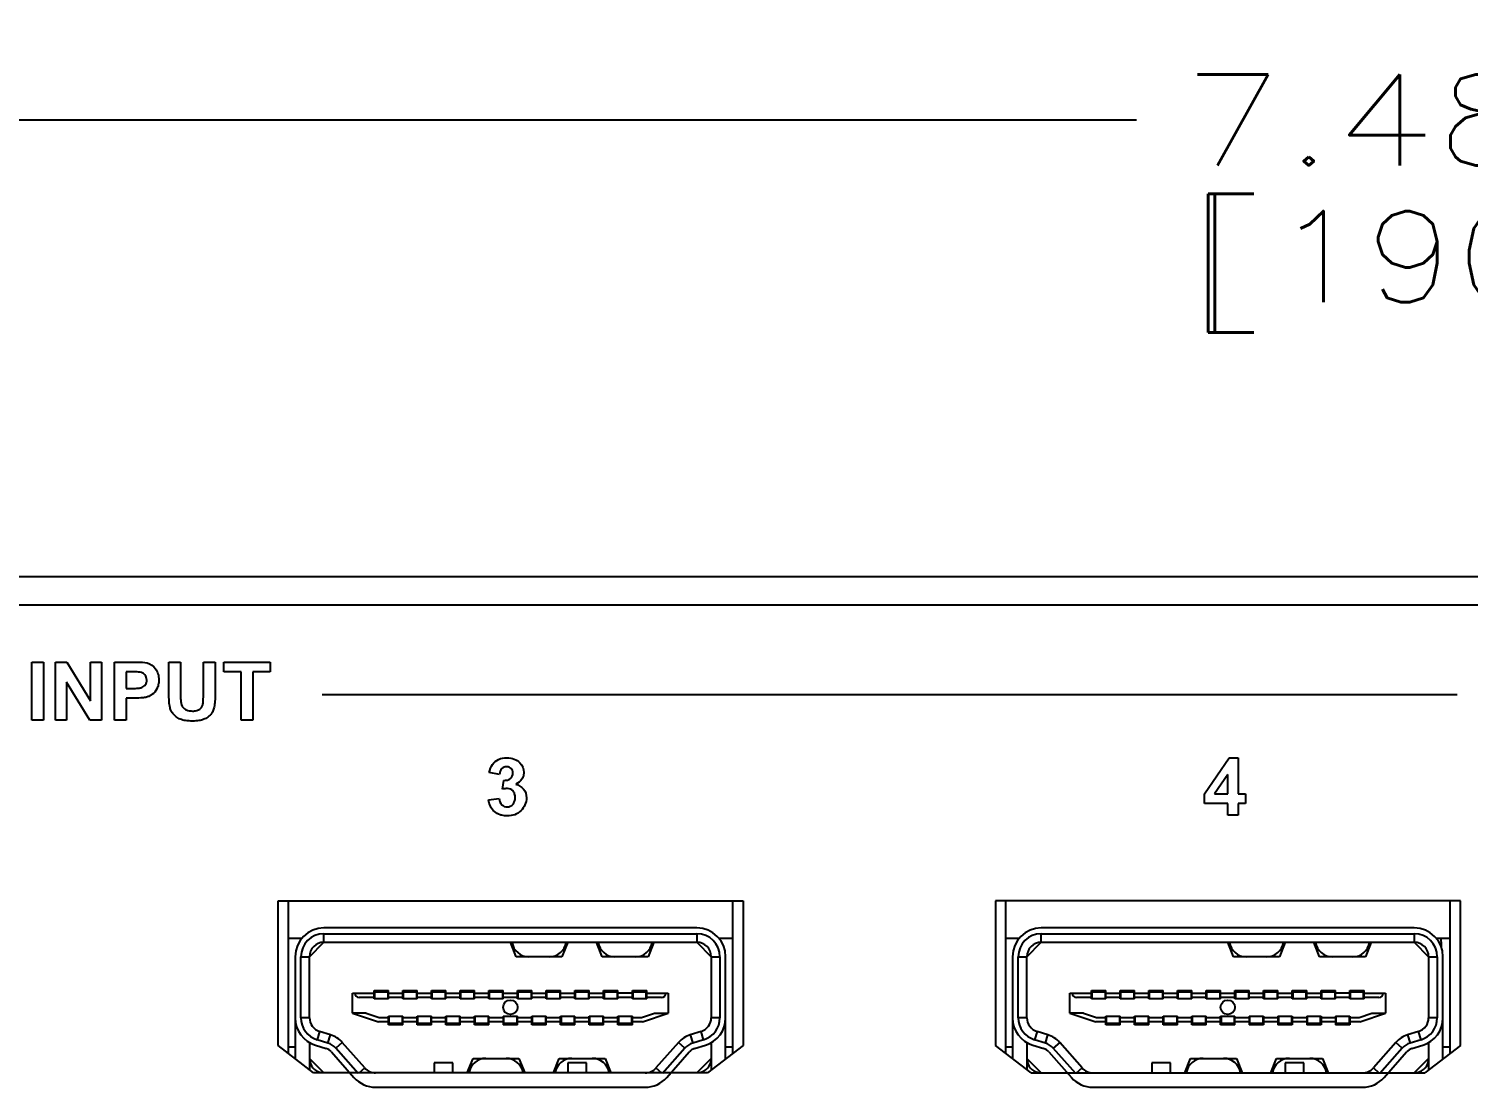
# Paper-space layout 'HD-MD4X2-4K-E_1' of a CAD drawing. Header units: inches. Extents: x 0 to 22, y 0 to 17.
# Drawn here: x 3.364 to 5.339, y 1.67 to 3.122 of the extents above; entities that cross this region are included whole.
import ezdxf
from ezdxf.enums import TextEntityAlignment as Align

# ---------------------------------------------------------------- set-up
doc = ezdxf.new("R2010")
doc.units = ezdxf.units.IN
doc.header["$LTSCALE"] = 1.21
doc.header["$MEASUREMENT"] = 0
doc.layers.get('0').update_dxf_attribs({"linetype": 'CONTINUOUS'})
doc.layers.add('DIM', color=7, linetype='CONTINUOUS')
doc.styles.get("Standard").update_dxf_attribs({"font": 'simplex.shx'})
doc.dimstyles.new('DIMSTYLE_1', dxfattribs={"dimtxt": 0.125, "dimasz": 0.18, "dimexe": 0.125, "dimexo": 0.0625, "dimgap": 0.0625, "dimtad": 0, "dimtih": 1, "dimtoh": 1, "dimdec": 3, "dimzin": 4, "dimdsep": 46, "dimtxsty": 'STANDARD', "dimblk": '_FILLED', "dimblk1": '_FILLED', "dimblk2": '_FILLED', "dimcen": 0.09, "dimadec": 0, "dimazin": 0, "dimtp": 0.001, "dimtm": 0.001, "dimtfac": 1, "dimtdec": 3, "dimtofl": 0, "dimtmove": 0, "dimatfit": 3, "dimldrblk": '_FILLED', "dimfxl": 1, "dimtolj": 1, "dimtzin": 4, "dimarcsym": 0})

# ---------------------------------------------------------------- blocks, each defined once
blk = doc.blocks.new('_FILLED')
at = {"color": 0, "linetype": 'BYBLOCK'}
blk.add_solid([(0, 0), (-1, 0.174), (-1, -0.174)], dxfattribs=at)
blk = doc.blocks.new('*D2')
at = {"layer": 'DIM', "color": 5, "linetype": 'CONTINUOUS'}
for p, q in [((1.519, 2.3743), (1.519, 3.1223)), ((8.9993, 2.3743), (8.9993, 3.1223)), ((1.519, 2.9973), (4.8841, 2.9973)), ((8.9993, 2.9973), (5.6341, 2.9973))]:
    blk.add_line(p, q, dxfattribs=at)
at = {"layer": 'DIM', "color": 5, "linetype": 'CONTINUOUS', "xscale": 0.18, "yscale": 0.18, "zscale": 0.18, "rotation": 180}
blk.add_blockref('_FILLED', (1.519, 2.9973), dxfattribs=at)
at = {"layer": 'DIM', "color": 5, "linetype": 'CONTINUOUS', "xscale": 0.18, "yscale": 0.18, "zscale": 0.18}
blk.add_blockref('_FILLED', (8.9993, 2.9973), dxfattribs=at)
at = {"layer": 'DIM', "color": 5, "linetype": 'CONTINUOUS'}
for s, p, p2 in [('7.480', (4.9466, 2.9348), (5.5716, 2.9348)), ('[', (4.9466, 2.7473), (5.0716, 2.7473)), (']', (5.4466, 2.7473), (5.5716, 2.7473)), ('190', (5.0716, 2.7473), (5.4466, 2.7473))]:
    blk.add_text(s, height=0.125, dxfattribs=at).set_placement(p, p2, align=Align.FIT)

psp = doc.layouts.new('HD-MD4X2-4K-E_1')

# ---------------------------------------------------------------- linework, layer by layer
at = {"color": 7, "linetype": 'CONTINUOUS'}
for p, q in [((1.578, 2.3709), (8.9402, 2.3709)), ((8.9402, 2.3315), (1.578, 2.3315)), ((3.3684, 2.1739), (3.3684, 2.2534)), ((3.3684, 2.2534), (3.3845, 2.2534)), ((3.3845, 2.2534), (3.3845, 2.1739)), ((3.4008, 2.1739), (3.4008, 2.2534)), ((3.4008, 2.2534), (3.4164, 2.2534)), ((3.4164, 2.2534), (3.449, 2.2001)), ((3.449, 2.2001), (3.449, 2.2534)), ((3.449, 2.2534), (3.4638, 2.2534)), ((3.4638, 2.2534), (3.4638, 2.1739)), ((3.4816, 2.1739), (3.4816, 2.2534)), ((3.4816, 2.2534), (3.5074, 2.2534)), ((3.5564, 2.211), (3.5564, 2.2534)), ((3.5564, 2.2534), (3.5724, 2.2534)), ((3.5724, 2.2534), (3.5724, 2.2103)), ((3.6037, 2.2094), (3.6037, 2.2534)), ((3.6037, 2.2534), (3.6198, 2.2534)), ((3.6198, 2.2534), (3.6198, 2.2116)), ((3.6319, 2.2399), (3.6319, 2.2534)), ((3.6319, 2.2534), (3.6951, 2.2534)), ((3.6951, 2.2534), (3.6951, 2.2399)), ((3.4976, 2.2399), (3.4976, 2.2173)), ((3.5054, 2.2399), (3.4976, 2.2399)), ((3.6555, 2.2399), (3.6319, 2.2399)), ((3.6555, 2.1739), (3.6555, 2.2399)), ((3.6715, 2.2399), (3.6715, 2.1739)), ((3.6951, 2.2399), (3.6715, 2.2399)), ((3.4157, 2.2259), (3.4157, 2.1739)), ((3.4478, 2.1739), (3.4157, 2.2259)), ((3.4976, 2.2173), (3.5064, 2.2173)), ((3.4976, 2.2039), (3.4976, 2.1739)), ((3.5081, 2.2039), (3.4976, 2.2039)), ((3.7668, 2.2089), (5.3237, 2.2089)), ((3.3845, 2.1739), (3.3684, 2.1739)), ((3.4157, 2.1739), (3.4008, 2.1739)), ((3.4638, 2.1739), (3.4478, 2.1739)), ((3.4976, 2.1739), (3.4816, 2.1739)), ((3.6715, 2.1739), (3.6555, 2.1739)), ((4.9771, 2.0725), (5.011, 2.1222)), ((5.011, 2.1222), (5.0236, 2.1222)), ((5.0236, 2.1222), (5.0236, 2.0725)), ((4.0098, 2.0994), (3.996, 2.1017)), ((5.0091, 2.0993), (4.9911, 2.0725)), ((5.0091, 2.0725), (5.0091, 2.0993)), ((4.0142, 2.0789), (4.0158, 2.0911)), ((3.9949, 2.0644), (4.0094, 2.0661)), ((4.9771, 2.0593), (4.9771, 2.0725)), ((5.0091, 2.0593), (4.9771, 2.0593)), ((4.9911, 2.0725), (5.0091, 2.0725)), ((5.0091, 2.0436), (5.0091, 2.0593)), ((5.0236, 2.0725), (5.0333, 2.0725)), ((5.0236, 2.0593), (5.0236, 2.0436)), ((5.0333, 2.0593), (5.0236, 2.0593)), ((5.0333, 2.0725), (5.0333, 2.0593)), ((5.0236, 2.0436), (5.0091, 2.0436)), ((3.7063, 1.7274), (3.7063, 1.926)), ((3.7063, 1.926), (4.3441, 1.926)), ((3.7198, 1.926), (3.7198, 1.717)), ((4.33, 1.7165), (4.33, 1.926)), ((4.3441, 1.926), (4.3441, 1.7274)), ((4.6906, 1.926), (4.6906, 1.7274)), ((5.3284, 1.926), (4.6906, 1.926)), ((4.704, 1.926), (4.704, 1.717)), ((5.3142, 1.7165), (5.3142, 1.926)), ((5.3284, 1.7274), (5.3284, 1.926)), ((4.2808, 1.8886), (3.769, 1.8886)), ((3.769, 1.8689), (3.769, 1.8807)), ((3.769, 1.8807), (4.2808, 1.8807)), ((4.2808, 1.8807), (4.2808, 1.8689)), ((5.265, 1.8886), (4.7532, 1.8886)), ((4.7532, 1.8689), (4.7532, 1.8807)), ((4.7532, 1.8807), (5.265, 1.8807)), ((5.265, 1.8807), (5.265, 1.8689)), ((3.7198, 1.8748), (3.7391, 1.8748)), ((3.7493, 1.8492), (3.769, 1.8689)), ((3.769, 1.8689), (4.2808, 1.8689)), ((4.0327, 1.849), (4.0249, 1.8689)), ((4.1036, 1.8689), (4.0957, 1.849)), ((4.1509, 1.849), (4.143, 1.8689)), ((4.2217, 1.8689), (4.2138, 1.849)), ((4.2808, 1.8689), (4.3005, 1.8492)), ((4.3107, 1.8748), (4.33, 1.8748)), ((4.704, 1.8748), (4.7233, 1.8748)), ((4.7335, 1.8492), (4.7532, 1.8689)), ((4.7532, 1.8689), (5.265, 1.8689)), ((5.017, 1.849), (5.0091, 1.8689)), ((5.0879, 1.8689), (5.08, 1.849)), ((5.1351, 1.849), (5.1272, 1.8689)), ((5.206, 1.8689), (5.1981, 1.849)), ((5.265, 1.8689), (5.2847, 1.8492)), ((5.2949, 1.8748), (5.3142, 1.8748)), ((3.7296, 1.8492), (3.7296, 1.7094)), ((3.7375, 1.7654), (3.7375, 1.8492)), ((3.7375, 1.8492), (3.7493, 1.8492)), ((3.7493, 1.7654), (3.7493, 1.8492)), ((4.0957, 1.849), (4.0327, 1.849)), ((4.2138, 1.849), (4.1509, 1.849)), ((4.3005, 1.8492), (4.3005, 1.7654)), ((4.3005, 1.8492), (4.3123, 1.8492)), ((4.3123, 1.8492), (4.3123, 1.7654)), ((4.3201, 1.7089), (4.3201, 1.8492)), ((4.7138, 1.8492), (4.7138, 1.7094)), ((4.7217, 1.7654), (4.7217, 1.8492)), ((4.7217, 1.8492), (4.7335, 1.8492)), ((4.7335, 1.7654), (4.7335, 1.8492)), ((5.08, 1.849), (5.017, 1.849)), ((5.1981, 1.849), (5.1351, 1.849)), ((5.2847, 1.8492), (5.2847, 1.7654)), ((5.2847, 1.8492), (5.2965, 1.8492)), ((5.2965, 1.8492), (5.2965, 1.7654)), ((5.3044, 1.7089), (5.3044, 1.8492)), ((3.8083, 1.7715), (3.8083, 1.799)), ((3.8083, 1.799), (3.8379, 1.799)), ((3.8379, 1.7912), (3.8379, 1.803)), ((3.8379, 1.803), (3.8575, 1.803)), ((3.8388, 1.7912), (3.8388, 1.8012)), ((3.8388, 1.8012), (3.8566, 1.8012)), ((3.8477, 1.8012), (3.8477, 1.803)), ((3.8566, 1.8012), (3.8566, 1.7912)), ((3.8575, 1.7912), (3.8575, 1.803)), ((3.8575, 1.799), (3.8772, 1.799)), ((3.8772, 1.7912), (3.8772, 1.803)), ((3.8772, 1.803), (3.8969, 1.803)), ((3.8782, 1.7912), (3.8782, 1.8012)), ((3.8782, 1.8012), (3.8959, 1.8012)), ((3.8959, 1.8012), (3.8959, 1.7912)), ((3.8969, 1.7912), (3.8969, 1.803)), ((3.8969, 1.799), (3.9166, 1.799)), ((3.9166, 1.7912), (3.9166, 1.803)), ((3.9166, 1.803), (3.9363, 1.803)), ((3.9176, 1.7912), (3.9176, 1.8012)), ((3.9176, 1.8012), (3.9353, 1.8012)), ((3.9353, 1.8012), (3.9353, 1.7912)), ((3.9363, 1.7912), (3.9363, 1.803)), ((3.9363, 1.799), (3.956, 1.799)), ((3.956, 1.7912), (3.956, 1.803)), ((3.956, 1.803), (3.9757, 1.803)), ((3.957, 1.7912), (3.957, 1.8012)), ((3.957, 1.8012), (3.9747, 1.8012)), ((3.9747, 1.8012), (3.9747, 1.7912)), ((3.9757, 1.7912), (3.9757, 1.803)), ((3.9757, 1.799), (3.9953, 1.799)), ((3.9953, 1.7912), (3.9953, 1.803)), ((3.9953, 1.803), (4.015, 1.803)), ((3.9963, 1.7912), (3.9963, 1.8012)), ((3.9963, 1.8012), (4.014, 1.8012)), ((4.014, 1.8012), (4.014, 1.7912)), ((4.015, 1.7912), (4.015, 1.803)), ((4.015, 1.799), (4.0347, 1.799)), ((4.0347, 1.7912), (4.0347, 1.803)), ((4.0347, 1.803), (4.0544, 1.803)), ((4.0357, 1.7912), (4.0357, 1.8012)), ((4.0357, 1.8012), (4.0534, 1.8012)), ((4.0534, 1.8012), (4.0534, 1.7912)), ((4.0544, 1.7912), (4.0544, 1.803)), ((4.0544, 1.799), (4.0741, 1.799)), ((4.0741, 1.7912), (4.0741, 1.803)), ((4.0741, 1.803), (4.0938, 1.803)), ((4.0751, 1.7912), (4.0751, 1.8012)), ((4.0751, 1.8012), (4.0928, 1.8012)), ((4.0928, 1.8012), (4.0928, 1.7912)), ((4.0938, 1.7912), (4.0938, 1.803)), ((4.0938, 1.799), (4.1135, 1.799)), ((4.1135, 1.7912), (4.1135, 1.803)), ((4.1135, 1.803), (4.1331, 1.803)), ((4.1144, 1.7912), (4.1144, 1.8012)), ((4.1144, 1.8012), (4.1322, 1.8012)), ((4.1322, 1.8012), (4.1322, 1.7912)), ((4.1331, 1.7912), (4.1331, 1.803)), ((4.1331, 1.799), (4.1528, 1.799)), ((4.1528, 1.7912), (4.1528, 1.803)), ((4.1528, 1.803), (4.1725, 1.803)), ((4.1538, 1.7912), (4.1538, 1.8012)), ((4.1538, 1.8012), (4.1715, 1.8012)), ((4.1715, 1.8012), (4.1715, 1.7912)), ((4.1725, 1.7912), (4.1725, 1.803)), ((4.1922, 1.799), (4.1725, 1.799)), ((4.1922, 1.7912), (4.1922, 1.803)), ((4.1922, 1.803), (4.2119, 1.803)), ((4.1932, 1.7912), (4.1932, 1.8012)), ((4.1932, 1.8012), (4.2109, 1.8012)), ((4.202, 1.803), (4.202, 1.8012)), ((4.2109, 1.8012), (4.2109, 1.7912)), ((4.2119, 1.7912), (4.2119, 1.803)), ((4.2119, 1.799), (4.2414, 1.799)), ((4.2414, 1.799), (4.2414, 1.7715)), ((4.7926, 1.7715), (4.7926, 1.799)), ((4.7926, 1.799), (4.8221, 1.799)), ((4.8221, 1.7912), (4.8221, 1.803)), ((4.8221, 1.803), (4.8418, 1.803)), ((4.8231, 1.7912), (4.8231, 1.8012)), ((4.8231, 1.8012), (4.8408, 1.8012)), ((4.832, 1.8012), (4.832, 1.803)), ((4.8408, 1.8012), (4.8408, 1.7912)), ((4.8418, 1.7912), (4.8418, 1.803)), ((4.8418, 1.799), (4.8615, 1.799)), ((4.8615, 1.7912), (4.8615, 1.803)), ((4.8615, 1.803), (4.8812, 1.803)), ((4.8625, 1.7912), (4.8625, 1.8012)), ((4.8625, 1.8012), (4.8802, 1.8012)), ((4.8802, 1.8012), (4.8802, 1.7912)), ((4.8812, 1.7912), (4.8812, 1.803)), ((4.8812, 1.799), (4.9009, 1.799)), ((4.9009, 1.7912), (4.9009, 1.803)), ((4.9009, 1.803), (4.9205, 1.803)), ((4.9018, 1.7912), (4.9018, 1.8012)), ((4.9018, 1.8012), (4.9196, 1.8012)), ((4.9196, 1.8012), (4.9196, 1.7912)), ((4.9205, 1.7912), (4.9205, 1.803)), ((4.9205, 1.799), (4.9402, 1.799)), ((4.9402, 1.7912), (4.9402, 1.803)), ((4.9402, 1.803), (4.9599, 1.803)), ((4.9412, 1.7912), (4.9412, 1.8012)), ((4.9412, 1.8012), (4.9589, 1.8012)), ((4.9589, 1.8012), (4.9589, 1.7912)), ((4.9599, 1.7912), (4.9599, 1.803)), ((4.9599, 1.799), (4.9796, 1.799)), ((4.9796, 1.7912), (4.9796, 1.803)), ((4.9796, 1.803), (4.9993, 1.803)), ((4.9806, 1.7912), (4.9806, 1.8012)), ((4.9806, 1.8012), (4.9983, 1.8012)), ((4.9983, 1.8012), (4.9983, 1.7912)), ((4.9993, 1.7912), (4.9993, 1.803)), ((4.9993, 1.799), (5.019, 1.799)), ((5.019, 1.7912), (5.019, 1.803)), ((5.019, 1.803), (5.0387, 1.803)), ((5.02, 1.7912), (5.02, 1.8012)), ((5.02, 1.8012), (5.0377, 1.8012)), ((5.0377, 1.8012), (5.0377, 1.7912)), ((5.0387, 1.7912), (5.0387, 1.803)), ((5.0387, 1.799), (5.0583, 1.799)), ((5.0583, 1.7912), (5.0583, 1.803)), ((5.0583, 1.803), (5.078, 1.803)), ((5.0593, 1.7912), (5.0593, 1.8012)), ((5.0593, 1.8012), (5.077, 1.8012)), ((5.077, 1.8012), (5.077, 1.7912)), ((5.078, 1.7912), (5.078, 1.803)), ((5.078, 1.799), (5.0977, 1.799)), ((5.0977, 1.7912), (5.0977, 1.803)), ((5.0977, 1.803), (5.1174, 1.803)), ((5.0987, 1.7912), (5.0987, 1.8012)), ((5.0987, 1.8012), (5.1164, 1.8012)), ((5.1164, 1.8012), (5.1164, 1.7912)), ((5.1174, 1.7912), (5.1174, 1.803)), ((5.1174, 1.799), (5.1371, 1.799)), ((5.1371, 1.7912), (5.1371, 1.803)), ((5.1371, 1.803), (5.1568, 1.803)), ((5.1381, 1.7912), (5.1381, 1.8012)), ((5.1381, 1.8012), (5.1558, 1.8012)), ((5.1558, 1.8012), (5.1558, 1.7912)), ((5.1568, 1.7912), (5.1568, 1.803)), ((5.1764, 1.799), (5.1568, 1.799)), ((5.1764, 1.7912), (5.1764, 1.803)), ((5.1764, 1.803), (5.1961, 1.803)), ((5.1774, 1.7912), (5.1774, 1.8012)), ((5.1774, 1.8012), (5.1951, 1.8012)), ((5.1863, 1.803), (5.1863, 1.8012)), ((5.1951, 1.8012), (5.1951, 1.7912)), ((5.1961, 1.7912), (5.1961, 1.803)), ((5.1961, 1.799), (5.2257, 1.799)), ((5.2257, 1.799), (5.2257, 1.7715)), ((3.8379, 1.7931), (3.8174, 1.7931)), ((3.8575, 1.7912), (3.8379, 1.7912)), ((3.8772, 1.7931), (3.8575, 1.7931)), ((3.8969, 1.7912), (3.8772, 1.7912)), ((3.9166, 1.7931), (3.8969, 1.7931)), ((3.9363, 1.7912), (3.9166, 1.7912)), ((3.956, 1.7931), (3.9363, 1.7931)), ((3.9757, 1.7912), (3.956, 1.7912)), ((3.9953, 1.7931), (3.9757, 1.7931)), ((4.015, 1.7912), (3.9953, 1.7912)), ((4.0347, 1.7931), (4.015, 1.7931)), ((4.0544, 1.7912), (4.0347, 1.7912)), ((4.0741, 1.7931), (4.0544, 1.7931)), ((4.0938, 1.7912), (4.0741, 1.7912)), ((4.1135, 1.7931), (4.0938, 1.7931)), ((4.1331, 1.7912), (4.1135, 1.7912)), ((4.1528, 1.7931), (4.1331, 1.7931)), ((4.1725, 1.7912), (4.1528, 1.7912)), ((4.1922, 1.7931), (4.1725, 1.7931)), ((4.2119, 1.7912), (4.1922, 1.7912)), ((4.2324, 1.7931), (4.2119, 1.7931)), ((4.8221, 1.7931), (4.8016, 1.7931)), ((4.8418, 1.7912), (4.8221, 1.7912)), ((4.8615, 1.7931), (4.8418, 1.7931)), ((4.8812, 1.7912), (4.8615, 1.7912)), ((4.9009, 1.7931), (4.8812, 1.7931)), ((4.9205, 1.7912), (4.9009, 1.7912)), ((4.9402, 1.7931), (4.9205, 1.7931)), ((4.9599, 1.7912), (4.9402, 1.7912)), ((4.9796, 1.7931), (4.9599, 1.7931)), ((4.9993, 1.7912), (4.9796, 1.7912)), ((5.019, 1.7931), (4.9993, 1.7931)), ((5.0387, 1.7912), (5.019, 1.7912)), ((5.0583, 1.7931), (5.0387, 1.7931)), ((5.078, 1.7912), (5.0583, 1.7912)), ((5.0977, 1.7931), (5.078, 1.7931)), ((5.1174, 1.7912), (5.0977, 1.7912)), ((5.1371, 1.7931), (5.1174, 1.7931)), ((5.1568, 1.7912), (5.1371, 1.7912)), ((5.1764, 1.7931), (5.1568, 1.7931)), ((5.1961, 1.7912), (5.1764, 1.7912)), ((5.2166, 1.7931), (5.1961, 1.7931)), ((3.7493, 1.7654), (3.7375, 1.7654)), ((3.8083, 1.7715), (3.8438, 1.7597)), ((3.827, 1.7715), (3.8083, 1.7715)), ((3.827, 1.7715), (3.8447, 1.7656)), ((3.8575, 1.7597), (3.8438, 1.7597)), ((3.8447, 1.7656), (3.8575, 1.7656)), ((3.8575, 1.7557), (3.8575, 1.7675)), ((3.8575, 1.7675), (3.8772, 1.7675)), ((3.8585, 1.7575), (3.8585, 1.7675)), ((3.8762, 1.7675), (3.8762, 1.7575)), ((3.8772, 1.7557), (3.8772, 1.7675)), ((3.8772, 1.7656), (3.8969, 1.7656)), ((3.8969, 1.7597), (3.8772, 1.7597)), ((3.8969, 1.7557), (3.8969, 1.7675)), ((3.8969, 1.7675), (3.9166, 1.7675)), ((3.8979, 1.7575), (3.8979, 1.7675)), ((3.9156, 1.7675), (3.9156, 1.7575)), ((3.9166, 1.7557), (3.9166, 1.7675)), ((3.9166, 1.7656), (3.9363, 1.7656)), ((3.9363, 1.7597), (3.9166, 1.7597)), ((3.9363, 1.7557), (3.9363, 1.7675)), ((3.9363, 1.7675), (3.956, 1.7675)), ((3.9373, 1.7575), (3.9373, 1.7675)), ((3.955, 1.7675), (3.955, 1.7575)), ((3.956, 1.7557), (3.956, 1.7675)), ((3.956, 1.7656), (3.9757, 1.7656)), ((3.9757, 1.7597), (3.956, 1.7597)), ((3.9757, 1.7557), (3.9757, 1.7675)), ((3.9757, 1.7675), (3.9953, 1.7675)), ((3.9766, 1.7575), (3.9766, 1.7675)), ((3.9944, 1.7675), (3.9944, 1.7575)), ((3.9953, 1.7557), (3.9953, 1.7675)), ((3.9953, 1.7656), (4.015, 1.7656)), ((4.015, 1.7597), (3.9953, 1.7597)), ((4.015, 1.7675), (4.015, 1.7557)), ((4.015, 1.7675), (4.0347, 1.7675)), ((4.016, 1.7575), (4.016, 1.7675)), ((4.0337, 1.7675), (4.0337, 1.7575)), ((4.0347, 1.7557), (4.0347, 1.7675)), ((4.0347, 1.7656), (4.0544, 1.7656)), ((4.0544, 1.7597), (4.0347, 1.7597)), ((4.0544, 1.7557), (4.0544, 1.7675)), ((4.0544, 1.7675), (4.0741, 1.7675)), ((4.0554, 1.7575), (4.0554, 1.7675)), ((4.0731, 1.7675), (4.0731, 1.7575)), ((4.0741, 1.7557), (4.0741, 1.7675)), ((4.0741, 1.7656), (4.0938, 1.7656)), ((4.0938, 1.7597), (4.0741, 1.7597)), ((4.0938, 1.7557), (4.0938, 1.7675)), ((4.0938, 1.7675), (4.1135, 1.7675)), ((4.0948, 1.7575), (4.0948, 1.7675)), ((4.1125, 1.7675), (4.1125, 1.7575)), ((4.1135, 1.7557), (4.1135, 1.7675)), ((4.1135, 1.7656), (4.1331, 1.7656)), ((4.1331, 1.7597), (4.1135, 1.7597)), ((4.1331, 1.7557), (4.1331, 1.7675)), ((4.1331, 1.7675), (4.1528, 1.7675)), ((4.1341, 1.7575), (4.1341, 1.7675)), ((4.1518, 1.7675), (4.1518, 1.7575)), ((4.1528, 1.7557), (4.1528, 1.7675)), ((4.1528, 1.7656), (4.1725, 1.7656)), ((4.1725, 1.7597), (4.1528, 1.7597)), ((4.1725, 1.7557), (4.1725, 1.7675)), ((4.1725, 1.7675), (4.1922, 1.7675)), ((4.1735, 1.7575), (4.1735, 1.7675)), ((4.1912, 1.7675), (4.1912, 1.7575)), ((4.1922, 1.7557), (4.1922, 1.7675)), ((4.1922, 1.7656), (4.205, 1.7656)), ((4.206, 1.7597), (4.1922, 1.7597)), ((4.205, 1.7656), (4.2227, 1.7715)), ((4.206, 1.7597), (4.2414, 1.7715)), ((4.2227, 1.7715), (4.2414, 1.7715)), ((4.3123, 1.7654), (4.3005, 1.7654)), ((4.7335, 1.7654), (4.7217, 1.7654)), ((4.7926, 1.7715), (4.828, 1.7597)), ((4.8113, 1.7715), (4.7926, 1.7715)), ((4.8113, 1.7715), (4.829, 1.7656)), ((4.8418, 1.7597), (4.828, 1.7597)), ((4.829, 1.7656), (4.8418, 1.7656)), ((4.8418, 1.7557), (4.8418, 1.7675)), ((4.8418, 1.7675), (4.8615, 1.7675)), ((4.8428, 1.7575), (4.8428, 1.7675)), ((4.8605, 1.7675), (4.8605, 1.7575)), ((4.8615, 1.7557), (4.8615, 1.7675)), ((4.8615, 1.7656), (4.8812, 1.7656)), ((4.8812, 1.7597), (4.8615, 1.7597)), ((4.8812, 1.7557), (4.8812, 1.7675)), ((4.8812, 1.7675), (4.9009, 1.7675)), ((4.8822, 1.7575), (4.8822, 1.7675)), ((4.8999, 1.7675), (4.8999, 1.7575)), ((4.9009, 1.7557), (4.9009, 1.7675)), ((4.9009, 1.7656), (4.9205, 1.7656)), ((4.9205, 1.7597), (4.9009, 1.7597)), ((4.9205, 1.7557), (4.9205, 1.7675)), ((4.9205, 1.7675), (4.9402, 1.7675)), ((4.9215, 1.7575), (4.9215, 1.7675)), ((4.9392, 1.7675), (4.9392, 1.7575)), ((4.9402, 1.7557), (4.9402, 1.7675)), ((4.9402, 1.7656), (4.9599, 1.7656)), ((4.9599, 1.7597), (4.9402, 1.7597)), ((4.9599, 1.7557), (4.9599, 1.7675)), ((4.9599, 1.7675), (4.9796, 1.7675)), ((4.9609, 1.7575), (4.9609, 1.7675)), ((4.9786, 1.7675), (4.9786, 1.7575)), ((4.9796, 1.7557), (4.9796, 1.7675)), ((4.9796, 1.7656), (4.9993, 1.7656)), ((4.9993, 1.7597), (4.9796, 1.7597)), ((4.9993, 1.7557), (4.9993, 1.7675)), ((4.9993, 1.7675), (5.019, 1.7675)), ((5.0003, 1.7575), (5.0003, 1.7675)), ((5.018, 1.7675), (5.018, 1.7575)), ((5.019, 1.7557), (5.019, 1.7675)), ((5.019, 1.7656), (5.0387, 1.7656)), ((5.0387, 1.7597), (5.019, 1.7597)), ((5.0387, 1.7675), (5.0387, 1.7557)), ((5.0387, 1.7675), (5.0583, 1.7675)), ((5.0396, 1.7575), (5.0396, 1.7675)), ((5.0574, 1.7675), (5.0574, 1.7575)), ((5.0583, 1.7675), (5.0583, 1.7557)), ((5.0583, 1.7656), (5.078, 1.7656)), ((5.078, 1.7597), (5.0583, 1.7597)), ((5.078, 1.7675), (5.078, 1.7557)), ((5.078, 1.7675), (5.0977, 1.7675)), ((5.079, 1.7575), (5.079, 1.7675)), ((5.0967, 1.7675), (5.0967, 1.7575)), ((5.0977, 1.7675), (5.0977, 1.7557)), ((5.0977, 1.7656), (5.1174, 1.7656)), ((5.1174, 1.7597), (5.0977, 1.7597)), ((5.1174, 1.7675), (5.1174, 1.7557)), ((5.1174, 1.7675), (5.1371, 1.7675)), ((5.1184, 1.7575), (5.1184, 1.7675)), ((5.1361, 1.7675), (5.1361, 1.7575)), ((5.1371, 1.7675), (5.1371, 1.7557)), ((5.1371, 1.7656), (5.1568, 1.7656)), ((5.1568, 1.7597), (5.1371, 1.7597)), ((5.1568, 1.7675), (5.1568, 1.7557)), ((5.1568, 1.7675), (5.1764, 1.7675)), ((5.1577, 1.7575), (5.1577, 1.7675)), ((5.1755, 1.7675), (5.1755, 1.7575)), ((5.1764, 1.7675), (5.1764, 1.7557)), ((5.1764, 1.7656), (5.1893, 1.7656)), ((5.1902, 1.7597), (5.1764, 1.7597)), ((5.1893, 1.7656), (5.207, 1.7715)), ((5.1902, 1.7597), (5.2257, 1.7715)), ((5.207, 1.7715), (5.2257, 1.7715)), ((5.2965, 1.7654), (5.2847, 1.7654)), ((3.7317, 1.7528), (3.7296, 1.7528)), ((3.7632, 1.7465), (3.7597, 1.7353)), ((3.7781, 1.7419), (3.7632, 1.7465)), ((3.7746, 1.7307), (3.7781, 1.7419)), ((3.8772, 1.7557), (3.8575, 1.7557)), ((3.8762, 1.7575), (3.8585, 1.7575)), ((3.8631, 1.7557), (3.8631, 1.7575)), ((3.8717, 1.7575), (3.8717, 1.7557)), ((3.9166, 1.7557), (3.8969, 1.7557)), ((3.9156, 1.7575), (3.8979, 1.7575)), ((3.9024, 1.7557), (3.9024, 1.7575)), ((3.9111, 1.7575), (3.9111, 1.7557)), ((3.956, 1.7557), (3.9363, 1.7557)), ((3.955, 1.7575), (3.9373, 1.7575)), ((3.9418, 1.7557), (3.9418, 1.7575)), ((3.9505, 1.7575), (3.9505, 1.7557)), ((3.9953, 1.7557), (3.9757, 1.7557)), ((3.9944, 1.7575), (3.9766, 1.7575)), ((3.9812, 1.7557), (3.9812, 1.7575)), ((3.9898, 1.7575), (3.9898, 1.7557)), ((4.0347, 1.7557), (4.015, 1.7557)), ((4.0337, 1.7575), (4.016, 1.7575)), ((4.0205, 1.7557), (4.0205, 1.7575)), ((4.0292, 1.7575), (4.0292, 1.7557)), ((4.0741, 1.7557), (4.0544, 1.7557)), ((4.0731, 1.7575), (4.0554, 1.7575)), ((4.0599, 1.7557), (4.0599, 1.7575)), ((4.0686, 1.7575), (4.0686, 1.7557)), ((4.1135, 1.7557), (4.0938, 1.7557)), ((4.1125, 1.7575), (4.0948, 1.7575)), ((4.0993, 1.7557), (4.0993, 1.7575)), ((4.1079, 1.7575), (4.1079, 1.7557)), ((4.1528, 1.7557), (4.1331, 1.7557)), ((4.1518, 1.7575), (4.1341, 1.7575)), ((4.1387, 1.7557), (4.1387, 1.7575)), ((4.1473, 1.7575), (4.1473, 1.7557)), ((4.1922, 1.7557), (4.1725, 1.7557)), ((4.1912, 1.7575), (4.1735, 1.7575)), ((4.178, 1.7557), (4.178, 1.7575)), ((4.1867, 1.7575), (4.1867, 1.7557)), ((4.2866, 1.7465), (4.2716, 1.7419)), ((4.2716, 1.7419), (4.2751, 1.7307)), ((4.29, 1.7353), (4.2866, 1.7465)), ((4.3201, 1.7528), (4.3181, 1.7528)), ((4.7159, 1.7528), (4.7138, 1.7528)), ((4.7474, 1.7465), (4.744, 1.7353)), ((4.7624, 1.7419), (4.7474, 1.7465)), ((4.7589, 1.7307), (4.7624, 1.7419)), ((4.8615, 1.7557), (4.8418, 1.7557)), ((4.8605, 1.7575), (4.8428, 1.7575)), ((4.8473, 1.7557), (4.8473, 1.7575)), ((4.856, 1.7575), (4.856, 1.7557)), ((4.9009, 1.7557), (4.8812, 1.7557)), ((4.8999, 1.7575), (4.8822, 1.7575)), ((4.8867, 1.7557), (4.8867, 1.7575)), ((4.8953, 1.7575), (4.8953, 1.7557)), ((4.9402, 1.7557), (4.9205, 1.7557)), ((4.9392, 1.7575), (4.9215, 1.7575)), ((4.9261, 1.7557), (4.9261, 1.7575)), ((4.9347, 1.7575), (4.9347, 1.7557)), ((4.9796, 1.7557), (4.9599, 1.7557)), ((4.9786, 1.7575), (4.9609, 1.7575)), ((4.9654, 1.7557), (4.9654, 1.7575)), ((4.9741, 1.7575), (4.9741, 1.7557)), ((5.019, 1.7557), (4.9993, 1.7557)), ((5.018, 1.7575), (5.0003, 1.7575)), ((5.0048, 1.7557), (5.0048, 1.7575)), ((5.0135, 1.7575), (5.0135, 1.7557)), ((5.0583, 1.7557), (5.0387, 1.7557)), ((5.0574, 1.7575), (5.0396, 1.7575)), ((5.0442, 1.7557), (5.0442, 1.7575)), ((5.0528, 1.7575), (5.0528, 1.7557)), ((5.0977, 1.7557), (5.078, 1.7557)), ((5.0967, 1.7575), (5.079, 1.7575)), ((5.0835, 1.7557), (5.0835, 1.7575)), ((5.0922, 1.7575), (5.0922, 1.7557)), ((5.1371, 1.7557), (5.1174, 1.7557)), ((5.1361, 1.7575), (5.1184, 1.7575)), ((5.1229, 1.7557), (5.1229, 1.7575)), ((5.1316, 1.7575), (5.1316, 1.7557)), ((5.1764, 1.7557), (5.1568, 1.7557)), ((5.1755, 1.7575), (5.1577, 1.7575)), ((5.1623, 1.7557), (5.1623, 1.7575)), ((5.1709, 1.7575), (5.1709, 1.7557)), ((5.2708, 1.7465), (5.2559, 1.7419)), ((5.2559, 1.7419), (5.2594, 1.7307)), ((5.2743, 1.7353), (5.2708, 1.7465)), ((5.3044, 1.7528), (5.3023, 1.7528)), ((3.7549, 1.6898), (3.7063, 1.7274)), ((3.7296, 1.7252), (3.7198, 1.7252)), ((3.7493, 1.7313), (3.7493, 1.6942)), ((3.7574, 1.7277), (3.7723, 1.7231)), ((3.7746, 1.7307), (3.7597, 1.7353)), ((3.7795, 1.7185), (3.8103, 1.6835)), ((3.7943, 1.7315), (3.7854, 1.7237)), ((3.8162, 1.6887), (3.7854, 1.7237)), ((3.8251, 1.6965), (3.7943, 1.7315)), ((4.2555, 1.7315), (4.2246, 1.6965)), ((4.2643, 1.7237), (4.2335, 1.6887)), ((4.2394, 1.6835), (4.2702, 1.7185)), ((4.2643, 1.7237), (4.2555, 1.7315)), ((4.29, 1.7353), (4.2751, 1.7307)), ((4.2774, 1.7231), (4.2924, 1.7277)), ((4.3441, 1.7274), (4.2955, 1.6898)), ((4.3005, 1.7313), (4.3005, 1.6936)), ((4.33, 1.7252), (4.3201, 1.7252)), ((4.7392, 1.6898), (4.6906, 1.7274)), ((4.7138, 1.7252), (4.704, 1.7252)), ((4.7335, 1.7313), (4.7335, 1.6942)), ((4.7416, 1.7277), (4.7566, 1.7231)), ((4.7589, 1.7307), (4.744, 1.7353)), ((4.7638, 1.7185), (4.7946, 1.6835)), ((4.7785, 1.7315), (4.7697, 1.7237)), ((4.8005, 1.6887), (4.7697, 1.7237)), ((4.8093, 1.6965), (4.7785, 1.7315)), ((5.2397, 1.7315), (5.2089, 1.6965)), ((5.2486, 1.7237), (5.2178, 1.6887)), ((5.2237, 1.6835), (5.2545, 1.7185)), ((5.2486, 1.7237), (5.2397, 1.7315)), ((5.2743, 1.7353), (5.2594, 1.7307)), ((5.2617, 1.7231), (5.2766, 1.7277)), ((5.3284, 1.7274), (5.2797, 1.6898)), ((5.2847, 1.7313), (5.2847, 1.6936)), ((5.3142, 1.7252), (5.3044, 1.7252)), ((3.769, 1.6898), (3.7493, 1.7095)), ((3.9205, 1.7036), (3.9205, 1.6898)), ((3.9461, 1.7036), (3.9205, 1.7036)), ((3.9461, 1.6898), (3.9461, 1.7036)), ((3.9658, 1.6898), (3.9737, 1.7097)), ((3.9737, 1.7097), (4.0367, 1.7097)), ((4.0367, 1.7097), (4.0446, 1.6898)), ((4.0839, 1.6898), (4.0918, 1.7097)), ((4.0918, 1.7097), (4.1548, 1.7097)), ((4.1036, 1.7036), (4.1036, 1.6898)), ((4.1292, 1.7036), (4.1036, 1.7036)), ((4.1292, 1.6898), (4.1292, 1.7036)), ((4.1548, 1.7097), (4.1627, 1.6898)), ((4.3005, 1.7095), (4.2808, 1.6898)), ((4.7532, 1.6898), (4.7335, 1.7095)), ((4.9048, 1.7036), (4.9048, 1.6898)), ((4.9304, 1.7036), (4.9048, 1.7036)), ((4.9304, 1.6898), (4.9304, 1.7036)), ((4.9501, 1.6898), (4.9579, 1.7097)), ((4.9579, 1.7097), (5.0209, 1.7097)), ((5.0209, 1.7097), (5.0288, 1.6898)), ((5.0682, 1.6898), (5.0761, 1.7097)), ((5.0761, 1.7097), (5.139, 1.7097)), ((5.0879, 1.7036), (5.0879, 1.6898)), ((5.1135, 1.7036), (5.0879, 1.7036)), ((5.1135, 1.6898), (5.1135, 1.7036)), ((5.139, 1.7097), (5.1469, 1.6898)), ((5.2847, 1.7095), (5.265, 1.6898)), ((4.2955, 1.6898), (3.7549, 1.6898)), ((3.8175, 1.6898), (3.8251, 1.6965)), ((4.2246, 1.6965), (4.2322, 1.6898)), ((4.7392, 1.6898), (5.2797, 1.6898)), ((4.8018, 1.6898), (4.8093, 1.6965)), ((5.2089, 1.6965), (5.2165, 1.6898)), ((3.8399, 1.6701), (4.2099, 1.6701)), ((4.8241, 1.6701), (5.1941, 1.6701))]:
    psp.add_line(p, q, dxfattribs=at)
for centre in [(4.0249, 1.7798), (5.0091, 1.7798)]:
    psp.add_circle(centre, 0.00984, dxfattribs=at)
for centre, radius, start, end in [((3.769, 1.8492), 0.0394, 90, 180), ((3.769, 1.8492), 0.0315, 90, 180), ((4.2808, 1.8492), 0.0394, 0, 90), ((4.2808, 1.8492), 0.0315, 0, 90), ((4.7532, 1.8492), 0.0394, 90, 180), ((4.7532, 1.8492), 0.0315, 90, 180), ((5.265, 1.8492), 0.0394, 0, 90), ((5.265, 1.8492), 0.0315, 0, 90), ((3.769, 1.8492), 0.0197, 90, 180), ((4.0503, 1.8727), 0.0236, 189.1102, 270), ((4.0782, 1.8727), 0.0236, 270, 350.8898), ((4.1684, 1.8727), 0.0236, 189.1102, 270), ((4.1963, 1.8727), 0.0236, 270, 350.8898), ((4.2808, 1.8492), 0.0197, 0, 90), ((4.7532, 1.8492), 0.0197, 90, 180), ((5.0346, 1.8727), 0.0236, 189.1102, 270), ((5.0624, 1.8727), 0.0236, 270, 350.8898), ((5.1527, 1.8727), 0.0236, 189.1102, 270), ((5.1805, 1.8727), 0.0236, 270, 350.8898), ((5.265, 1.8492), 0.0197, 0, 90), ((5.2394, 1.863), 0.063, 358.813, 10.8213), ((3.8174, 1.799), 0.00591, 180, 270), ((4.2324, 1.799), 0.00591, 270, 360), ((4.8016, 1.799), 0.00591, 180, 270), ((5.2166, 1.799), 0.00591, 270, 360), ((3.769, 1.7654), 0.0394, 180, 252.8973), ((3.769, 1.7654), 0.0315, 180, 252.8973), ((3.769, 1.7654), 0.0197, 180, 252.8973), ((4.2808, 1.7654), 0.0197, 287.1027, 360), ((4.2808, 1.7654), 0.0315, 287.1027, 360), ((4.2808, 1.7654), 0.0394, 287.1027, 360), ((4.7532, 1.7654), 0.0394, 180, 252.8973), ((4.7532, 1.7654), 0.0315, 180, 252.8973), ((4.7532, 1.7654), 0.0197, 180, 252.8973), ((5.265, 1.7654), 0.0197, 287.1027, 360), ((5.265, 1.7654), 0.0315, 287.1027, 360), ((5.265, 1.7654), 0.0394, 287.1027, 360), ((3.7677, 1.7081), 0.0354, 41.3478, 72.8973), ((4.2821, 1.7081), 0.0354, 107.1027, 138.6522), ((4.7519, 1.7081), 0.0354, 41.3478, 72.8973), ((5.2663, 1.7081), 0.0354, 107.1027, 138.6522), ((3.7677, 1.7081), 0.0157, 41.3478, 72.8973), ((3.7677, 1.7081), 0.0236, 41.3478, 72.8973), ((4.2821, 1.7081), 0.0236, 107.1027, 138.6522), ((4.2821, 1.7081), 0.0157, 107.1027, 138.6522), ((4.7519, 1.7081), 0.0157, 41.3478, 72.8973), ((4.7519, 1.7081), 0.0236, 41.3478, 72.8973), ((5.2663, 1.7081), 0.0236, 107.1027, 138.6522), ((5.2663, 1.7081), 0.0157, 107.1027, 138.6522), ((3.769, 1.7095), 0.0197, 180, 259.9168), ((3.9913, 1.6861), 0.0236, 90, 170.8898), ((4.0191, 1.6861), 0.0236, 9.1102, 90), ((4.1094, 1.6861), 0.0236, 90, 170.8898), ((4.1372, 1.6861), 0.0236, 9.1102, 90), ((4.2808, 1.7095), 0.0197, 280.084, 360), ((4.7532, 1.7095), 0.0197, 180, 259.9168), ((4.9755, 1.6861), 0.0236, 90, 170.8898), ((5.0034, 1.6861), 0.0236, 9.1102, 90), ((5.0936, 1.6861), 0.0236, 90, 170.8898), ((5.1215, 1.6861), 0.0236, 9.1102, 90), ((5.265, 1.7095), 0.0197, 280.084, 360), ((3.8399, 1.7095), 0.0394, 221.3478, 270), ((3.8399, 1.7095), 0.0197, 221.3478, 270), ((4.2099, 1.7095), 0.0197, 270, 318.6522), ((4.2099, 1.7095), 0.0394, 270, 318.6522), ((4.8241, 1.7095), 0.0394, 221.3478, 270), ((4.8241, 1.7095), 0.0197, 221.3478, 270), ((5.1941, 1.7095), 0.0197, 270, 318.6522), ((5.1941, 1.7095), 0.0394, 270, 318.6522)]:
    psp.add_arc(centre, radius, start, end, dxfattribs=at)
for points, knots in [([(3.5074, 2.2534), (3.5096, 2.2534), (3.5159, 2.2533), (3.5224, 2.2533), (3.5265, 2.2522)], [0, 0, 0, 0, 0.349251, 1, 1, 1, 1]), ([(3.5265, 2.2522), (3.5309, 2.251), (3.5374, 2.2465), (3.5419, 2.2373), (3.5428, 2.2296), (3.5422, 2.2224), (3.5396, 2.2151), (3.5348, 2.2095), (3.5291, 2.2063), (3.524, 2.2046), (3.5169, 2.204), (3.5113, 2.2039), (3.5081, 2.2039)], [0, 0, 0, 0, 0.17486, 0.272003, 0.381845, 0.467424, 0.542179, 0.672883, 0.733027, 0.788919, 0.878473, 1, 1, 1, 1]), ([(3.5064, 2.2173), (3.5091, 2.2173), (3.5133, 2.2174), (3.5187, 2.2181), (3.5221, 2.22), (3.5251, 2.2232), (3.5267, 2.2291), (3.5247, 2.2352), (3.5206, 2.2384), (3.5168, 2.2396), (3.5117, 2.2399), (3.5078, 2.2399), (3.5054, 2.2399)], [0, 0, 0, 0, 0.151383, 0.244336, 0.306934, 0.367396, 0.490776, 0.636221, 0.706756, 0.778881, 0.861925, 1, 1, 1, 1]), ([(3.6198, 2.2116), (3.6198, 2.2075), (3.6197, 2.2008), (3.6189, 2.1921), (3.6169, 2.1859), (3.6139, 2.1812), (3.6096, 2.1775), (3.6041, 2.1745), (3.5971, 2.1728), (3.5885, 2.1724), (3.5798, 2.1727), (3.5721, 2.1746), (3.5665, 2.1779), (3.5624, 2.1817), (3.5595, 2.1861), (3.5574, 2.1919), (3.5566, 2.2003), (3.5564, 2.2071), (3.5564, 2.211)], [0, 0, 0, 0, 0.103661, 0.172159, 0.221006, 0.266841, 0.313347, 0.364071, 0.42338, 0.496026, 0.58115, 0.644983, 0.696502, 0.743588, 0.787308, 0.828089, 0.900561, 1, 1, 1, 1]), ([(3.5724, 2.2103), (3.5724, 2.2088), (3.5725, 2.2043), (3.5725, 2.1998), (3.573, 2.197)], [0, 0, 0, 0, 0.35136, 1, 1, 1, 1]), ([(3.573, 2.197), (3.5737, 2.194), (3.5764, 2.1894), (3.5828, 2.1866), (3.5885, 2.1861), (3.5942, 2.1865), (3.5989, 2.1886), (3.6018, 2.1919), (3.6033, 2.1963), (3.6036, 2.2022), (3.6037, 2.2067), (3.6037, 2.2094)], [0, 0, 0, 0, 0.17469, 0.270965, 0.385423, 0.499424, 0.589954, 0.668752, 0.744359, 0.847046, 1, 1, 1, 1]), ([(3.996, 2.1017), (3.9968, 2.1057), (3.999, 2.1133), (4.0086, 2.1209), (4.0196, 2.1228), (4.0302, 2.1212), (4.0398, 2.1148), (4.0439, 2.1058), (4.0433, 2.0999), (4.0431, 2.0989)], [0, 0, 0, 0, 0.17003, 0.317128, 0.483928, 0.625554, 0.757143, 0.954842, 1, 1, 1, 1]), ([(4.0201, 2.1099), (4.02, 2.1099), (4.0174, 2.1099), (4.012, 2.1077), (4.0102, 2.1022), (4.0098, 2.0994)], [0, 0, 0, 0, 0.023327, 0.468531, 1, 1, 1, 1]), ([(4.0158, 2.0911), (4.0191, 2.091), (4.0258, 2.0921), (4.0293, 2.1007), (4.0269, 2.1082), (4.0223, 2.1098), (4.0201, 2.1099)], [0, 0, 0, 0, 0.314229, 0.577393, 0.795071, 1, 1, 1, 1]), ([(4.0431, 2.0989), (4.0427, 2.0967), (4.0404, 2.0911), (4.0354, 2.0874), (4.0322, 2.0857)], [0, 0, 0, 0, 0.367966, 1, 1, 1, 1]), ([(4.0322, 2.0857), (4.0362, 2.0848), (4.0443, 2.0802), (4.0489, 2.0649), (4.0424, 2.0506), (4.031, 2.0433), (4.0216, 2.0419), (4.0155, 2.0425), (4.013, 2.0432)], [0, 0, 0, 0, 0.172563, 0.348607, 0.611978, 0.750484, 0.894539, 1, 1, 1, 1]), ([(4.0314, 2.07), (4.0313, 2.071), (4.0307, 2.0734), (4.0282, 2.078), (4.0214, 2.0809), (4.0164, 2.0795), (4.0142, 2.0789)], [0, 0, 0, 0, 0.126682, 0.327679, 0.68944, 1, 1, 1, 1]), ([(4.013, 2.0432), (4.0123, 2.0433), (4.0087, 2.0444), (4, 2.0493), (3.9956, 2.0584), (3.9949, 2.0644)], [0, 0, 0, 0, 0.074712, 0.386827, 1, 1, 1, 1]), ([(4.0094, 2.0661), (4.0098, 2.0631), (4.0119, 2.0571), (4.0208, 2.0535), (4.028, 2.0568), (4.0311, 2.0625), (4.0316, 2.0667), (4.0315, 2.0693), (4.0314, 2.07)], [0, 0, 0, 0, 0.24243, 0.449641, 0.673903, 0.798679, 0.940496, 1, 1, 1, 1])]:
    psp.add_open_spline(points, degree=3, knots=knots, dxfattribs=at)

# ---------------------------------------------------------------- dimensions: what is measured, and where the dimension line sits
at = {"layer": 'DIM', "color": 5, "linetype": 'CONTINUOUS'}
dim = psp.add_linear_dim(base=(1.519, 2.9973), p1=(8.9993, 2.3118), p2=(1.519, 2.3118), angle=180, dimstyle='DIMSTYLE_1', dxfattribs=at)
dim.commit()
dim.dimension.update_dxf_attribs({"geometry": '*D2', "text_midpoint": (5.2591, 2.9036), "dimtype": 160})

doc.saveas('drawing.dxf')
